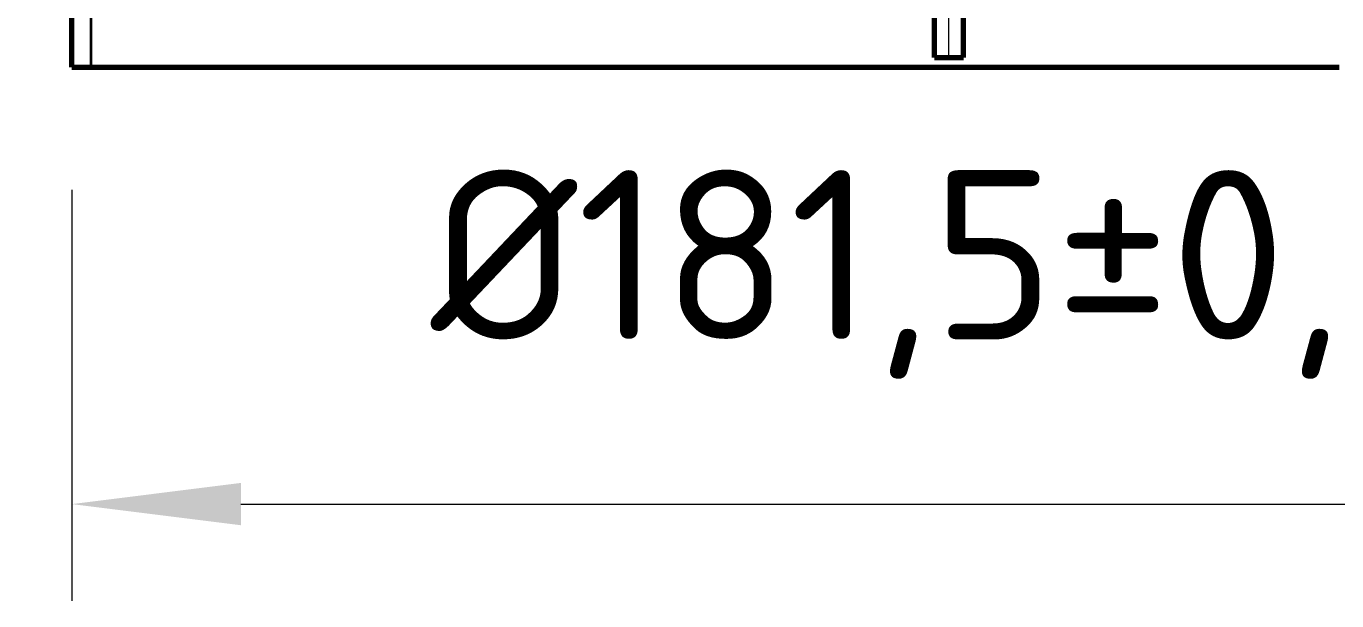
# Model space of a CAD drawing. Header units: millimetres. Extents: x 0 to 1554, y 0 to 420.
# Drawn here: x 108.08 to 135.2, y 177.71 to 189.59 of the extents above; entities that cross this region are included whole.
import ezdxf

# ---------------------------------------------------------------- set-up
doc = ezdxf.new("R2010")
doc.units = ezdxf.units.MM
doc.linetypes.add('IRAM-E-TRAZOS', pattern=[5, 4, -1])
doc.linetypes.add('IRAM-F-TRAZO-PUNTO', pattern=[20, 15, -2, 1, -2])
for name, color, linetype, lineweight in [('01-VISIBLE', 7, 'CONTINUOUS', 70), ('02-OCULTA', 4, 'IRAM-E-TRAZOS', 35), ('03-EJE', 1, 'IRAM-F-TRAZO-PUNTO', 18), ('04-COTA', 3, 'CONTINUOUS', 18)]:
    doc.layers.add(name, color=color, linetype=linetype, lineweight=lineweight)
doc.styles.add('ISO3098', font='isocpeur.ttf')
doc.dimstyles.new('FLAMA-IRAM', dxfattribs={"dimtxt": 3.5, "dimasz": 3.5, "dimexe": 2, "dimexo": 1.5, "dimgap": 1, "dimtad": 1, "dimdec": 1, "dimtxsty": 'ISO3098', "dimblk": 'IRAM_FLECHA', "dimblk1": 'IRAM_FLECHA', "dimblk2": 'IRAM_FLECHA', "dimcen": 2.5, "dimclrd": 256, "dimclre": 256, "dimclrt": 256, "dimazin": 3, "dimtfac": 1, "dimtmove": 0, "dimatfit": 3, "dimlwd": 18, "dimlwe": 18})

# ---------------------------------------------------------------- blocks, each defined once
blk = doc.blocks.new('IRAM_FLECHA')
blk.add_solid([(0, 0), (-1, 0.125), (-1, -0.125)])

msp = doc.modelspace()

# ---------------------------------------------------------------- linework, layer by layer
at = {"layer": '01-VISIBLE'}
for p, q in [((109.025, 188.75), (109.025, 285.162)), ((126.875, 188.95), (126.875, 284.962)), ((127.475, 188.95), (127.475, 284.962)), ((126.875, 188.95), (127.475, 188.95))]:
    msp.add_line(p, q, dxfattribs=at)
msp.add_lwpolyline([(109.025, 188.75), (109.116, 188.75), (109.207, 188.75), (109.297, 188.75), (109.388, 188.75), (109.479, 188.75), (109.57, 188.75), (109.66, 188.75), (109.751, 188.75), (109.842, 188.75), (109.933, 188.75), (110.023, 188.75), (110.114, 188.75), (110.205, 188.75), (110.296, 188.75), (110.386, 188.75), (110.477, 188.75), (110.568, 188.75), (110.659, 188.75), (110.749, 188.75), (110.84, 188.75), (110.931, 188.75), (111.022, 188.75), (111.112, 188.75), (111.203, 188.75), (111.294, 188.75), (111.385, 188.75), (111.475, 188.75), (111.566, 188.75), (111.657, 188.75), (111.748, 188.75), (111.838, 188.75), (111.929, 188.75), (112.02, 188.75), (112.111, 188.75), (112.201, 188.75), (112.292, 188.75), (112.383, 188.75), (112.474, 188.75), (112.564, 188.75), (112.655, 188.75), (112.746, 188.75), (112.837, 188.75), (112.927, 188.75), (113.018, 188.75), (113.109, 188.75), (113.2, 188.75), (113.29, 188.75), (113.381, 188.75), (113.472, 188.75), (113.563, 188.75), (113.653, 188.75), (113.744, 188.75), (113.835, 188.75), (113.926, 188.75), (114.016, 188.75), (114.107, 188.75), (114.198, 188.75), (114.289, 188.75), (114.379, 188.75), (114.47, 188.75), (114.561, 188.75), (114.652, 188.75), (114.742, 188.75), (114.833, 188.75), (114.924, 188.75), (115.015, 188.75), (115.105, 188.75), (115.196, 188.75), (115.287, 188.75), (115.378, 188.75), (115.468, 188.75), (115.559, 188.75), (115.65, 188.75), (115.741, 188.75), (115.831, 188.75), (115.922, 188.75), (116.013, 188.75), (116.104, 188.75), (116.194, 188.75), (116.285, 188.75), (116.376, 188.75), (116.467, 188.75), (116.557, 188.75), (116.648, 188.75), (116.739, 188.75), (116.83, 188.75), (116.92, 188.75), (117.011, 188.75), (117.102, 188.75), (117.192, 188.75), (117.283, 188.75), (117.374, 188.75), (117.465, 188.75), (117.556, 188.75), (117.646, 188.75), (117.737, 188.75), (117.828, 188.75), (117.919, 188.75), (118.009, 188.75), (118.1, 188.75), (118.191, 188.75), (118.282, 188.75), (118.372, 188.75), (118.463, 188.75), (118.554, 188.75), (118.645, 188.75), (118.735, 188.75), (118.826, 188.75), (118.917, 188.75), (119.008, 188.75), (119.098, 188.75), (119.189, 188.75), (119.28, 188.75), (119.371, 188.75), (119.461, 188.75), (119.552, 188.75), (119.643, 188.75), (119.734, 188.75), (119.824, 188.75), (119.915, 188.75), (120.006, 188.75), (120.097, 188.75), (120.187, 188.75), (120.278, 188.75), (120.369, 188.75), (120.46, 188.75), (120.55, 188.75), (120.641, 188.75), (120.732, 188.75), (120.823, 188.75), (120.913, 188.75), (121.004, 188.75), (121.095, 188.75), (121.186, 188.75), (121.276, 188.75), (121.367, 188.75), (121.458, 188.75), (121.549, 188.75), (121.639, 188.75), (121.73, 188.75), (121.821, 188.75), (121.912, 188.75), (122.002, 188.75), (122.093, 188.75), (122.184, 188.75), (122.275, 188.75), (122.365, 188.75), (122.456, 188.75), (122.547, 188.75), (122.638, 188.75), (122.728, 188.75), (122.819, 188.75), (122.91, 188.75), (123.001, 188.75), (123.091, 188.75), (123.182, 188.75), (123.273, 188.75), (123.364, 188.75), (123.454, 188.75), (123.545, 188.75), (123.636, 188.75), (123.727, 188.75), (123.817, 188.75), (123.908, 188.75), (123.999, 188.75), (124.09, 188.75), (124.18, 188.75), (124.271, 188.75), (124.362, 188.75), (124.453, 188.75), (124.543, 188.75), (124.634, 188.75), (124.725, 188.75), (124.816, 188.75), (124.906, 188.75), (124.997, 188.75), (125.088, 188.75), (125.179, 188.75), (125.269, 188.75), (125.36, 188.75), (125.451, 188.75), (125.542, 188.75), (125.632, 188.75), (125.723, 188.75), (125.814, 188.75), (125.905, 188.75), (125.995, 188.75), (126.086, 188.75), (126.177, 188.75), (126.268, 188.75), (126.358, 188.75), (126.449, 188.75), (126.54, 188.75), (126.631, 188.75), (126.721, 188.75), (126.812, 188.75), (126.903, 188.75), (126.994, 188.75), (127.084, 188.75), (127.175, 188.75), (127.266, 188.75), (127.357, 188.75), (127.447, 188.75), (127.538, 188.75), (127.629, 188.75), (127.72, 188.75), (127.81, 188.75), (127.901, 188.75), (127.992, 188.75), (128.083, 188.75), (128.173, 188.75), (128.264, 188.75), (128.355, 188.75), (128.446, 188.75), (128.536, 188.75), (128.627, 188.75), (128.718, 188.75), (128.809, 188.75), (128.899, 188.75), (128.99, 188.75), (129.081, 188.75), (129.172, 188.75), (129.262, 188.75), (129.353, 188.75), (129.444, 188.75), (129.535, 188.75), (129.625, 188.75), (129.716, 188.75), (129.807, 188.75), (129.898, 188.75), (129.988, 188.75), (130.079, 188.75), (130.17, 188.75), (130.261, 188.75), (130.351, 188.75), (130.442, 188.75), (130.533, 188.75), (130.624, 188.75), (130.714, 188.75), (130.805, 188.75), (130.896, 188.75), (130.987, 188.75), (131.077, 188.75), (131.168, 188.75), (131.259, 188.75), (131.35, 188.75), (131.44, 188.75), (131.531, 188.75), (131.622, 188.75), (131.713, 188.75), (131.803, 188.75), (131.894, 188.75), (131.985, 188.75), (132.076, 188.75), (132.166, 188.75), (132.257, 188.75), (132.348, 188.75), (132.439, 188.75), (132.529, 188.75), (132.62, 188.75), (132.711, 188.75), (132.802, 188.75), (132.892, 188.75), (132.983, 188.75), (133.074, 188.75), (133.165, 188.75), (133.255, 188.75), (133.346, 188.75), (133.437, 188.75), (133.528, 188.75), (133.618, 188.75), (133.709, 188.75), (133.8, 188.75), (133.891, 188.75), (133.981, 188.75), (134.072, 188.75), (134.163, 188.75), (134.254, 188.75), (134.344, 188.75), (134.435, 188.75), (134.526, 188.75), (134.617, 188.75), (134.707, 188.75), (134.798, 188.75), (134.889, 188.75), (134.98, 188.75), (135.07, 188.75), (135.161, 188.75), (135.252, 188.75)], dxfattribs=at)
at = {"layer": '02-OCULTA'}
for p, q in [((109.425, 188.75), (109.425, 285.162)), ((126.875, 188.95), (126.875, 191.702)), ((127.475, 188.95), (127.475, 191.702)), ((126.875, 188.95), (127.475, 188.95))]:
    msp.add_line(p, q, dxfattribs=at)
for points in [[(135.252, 188.75), (135.161, 188.75), (135.07, 188.75), (134.98, 188.75), (134.889, 188.75), (134.798, 188.75), (134.707, 188.75), (134.617, 188.75), (134.526, 188.75), (134.435, 188.75), (134.344, 188.75), (134.254, 188.75), (134.163, 188.75), (134.072, 188.75), (133.981, 188.75), (133.891, 188.75), (133.8, 188.75), (133.709, 188.75), (133.618, 188.75), (133.528, 188.75), (133.437, 188.75), (133.346, 188.75), (133.255, 188.75), (133.165, 188.75), (133.074, 188.75), (132.983, 188.75), (132.892, 188.75), (132.802, 188.75), (132.711, 188.75), (132.62, 188.75), (132.529, 188.75), (132.439, 188.75), (132.348, 188.75), (132.257, 188.75), (132.166, 188.75), (132.076, 188.75), (131.985, 188.75), (131.894, 188.75), (131.803, 188.75), (131.713, 188.75), (131.622, 188.75), (131.531, 188.75), (131.44, 188.75), (131.35, 188.75), (131.259, 188.75), (131.168, 188.75), (131.077, 188.75), (130.987, 188.75), (130.896, 188.75), (130.805, 188.75), (130.714, 188.75), (130.624, 188.75), (130.533, 188.75), (130.442, 188.75), (130.351, 188.75), (130.261, 188.75), (130.17, 188.75), (130.079, 188.75), (129.988, 188.75), (129.898, 188.75), (129.807, 188.75), (129.716, 188.75), (129.625, 188.75), (129.535, 188.75), (129.444, 188.75), (129.353, 188.75), (129.262, 188.75), (129.172, 188.75), (129.081, 188.75), (128.99, 188.75), (128.899, 188.75), (128.809, 188.75), (128.718, 188.75), (128.627, 188.75), (128.536, 188.75), (128.446, 188.75), (128.355, 188.75), (128.264, 188.75), (128.173, 188.75), (128.083, 188.75), (127.992, 188.75), (127.901, 188.75), (127.81, 188.75), (127.72, 188.75), (127.629, 188.75), (127.538, 188.75), (127.447, 188.75), (127.357, 188.75), (127.266, 188.75), (127.175, 188.75), (127.084, 188.75), (126.994, 188.75), (126.903, 188.75), (126.812, 188.75), (126.721, 188.75), (126.631, 188.75), (126.54, 188.75), (126.449, 188.75), (126.358, 188.75), (126.268, 188.75), (126.177, 188.75), (126.086, 188.75), (125.995, 188.75), (125.905, 188.75), (125.814, 188.75), (125.723, 188.75), (125.632, 188.75), (125.542, 188.75), (125.451, 188.75), (125.36, 188.75), (125.269, 188.75), (125.179, 188.75), (125.088, 188.75), (124.997, 188.75), (124.906, 188.75), (124.816, 188.75), (124.725, 188.75), (124.634, 188.75), (124.543, 188.75), (124.453, 188.75), (124.362, 188.75), (124.271, 188.75), (124.18, 188.75), (124.09, 188.75), (123.999, 188.75), (123.908, 188.75), (123.817, 188.75), (123.727, 188.75), (123.636, 188.75), (123.545, 188.75), (123.454, 188.75), (123.364, 188.75), (123.273, 188.75), (123.182, 188.75), (123.091, 188.75), (123.001, 188.75), (122.91, 188.75), (122.819, 188.75), (122.728, 188.75), (122.638, 188.75), (122.547, 188.75), (122.456, 188.75), (122.365, 188.75), (122.275, 188.75), (122.184, 188.75), (122.093, 188.75), (122.002, 188.75), (121.912, 188.75), (121.821, 188.75), (121.73, 188.75), (121.639, 188.75), (121.549, 188.75), (121.458, 188.75), (121.367, 188.75), (121.276, 188.75), (121.186, 188.75), (121.095, 188.75), (121.004, 188.75), (120.913, 188.75), (120.823, 188.75), (120.732, 188.75), (120.641, 188.75), (120.55, 188.75), (120.46, 188.75), (120.369, 188.75), (120.278, 188.75), (120.187, 188.75), (120.097, 188.75), (120.006, 188.75), (119.915, 188.75), (119.824, 188.75), (119.734, 188.75), (119.643, 188.75), (119.552, 188.75), (119.461, 188.75), (119.371, 188.75), (119.28, 188.75), (119.189, 188.75), (119.098, 188.75), (119.008, 188.75), (118.917, 188.75), (118.826, 188.75), (118.735, 188.75), (118.645, 188.75), (118.554, 188.75), (118.463, 188.75), (118.372, 188.75), (118.282, 188.75), (118.191, 188.75), (118.1, 188.75), (118.009, 188.75), (117.919, 188.75), (117.828, 188.75), (117.737, 188.75), (117.646, 188.75), (117.556, 188.75), (117.465, 188.75), (117.374, 188.75), (117.283, 188.75), (117.192, 188.75), (117.102, 188.75), (117.011, 188.75), (116.92, 188.75), (116.83, 188.75), (116.739, 188.75), (116.648, 188.75), (116.557, 188.75), (116.467, 188.75), (116.376, 188.75), (116.285, 188.75), (116.194, 188.75), (116.104, 188.75), (116.013, 188.75), (115.922, 188.75), (115.831, 188.75), (115.741, 188.75), (115.65, 188.75), (115.559, 188.75), (115.468, 188.75), (115.378, 188.75), (115.287, 188.75), (115.196, 188.75), (115.105, 188.75), (115.015, 188.75), (114.924, 188.75), (114.833, 188.75), (114.742, 188.75), (114.652, 188.75), (114.561, 188.75), (114.47, 188.75), (114.379, 188.75), (114.289, 188.75), (114.198, 188.75), (114.107, 188.75), (114.016, 188.75), (113.926, 188.75), (113.835, 188.75), (113.744, 188.75), (113.653, 188.75), (113.563, 188.75), (113.472, 188.75), (113.381, 188.75), (113.29, 188.75), (113.2, 188.75), (113.109, 188.75), (113.018, 188.75), (112.927, 188.75), (112.837, 188.75), (112.746, 188.75), (112.655, 188.75), (112.564, 188.75), (112.474, 188.75), (112.383, 188.75), (112.292, 188.75), (112.201, 188.75), (112.111, 188.75), (112.02, 188.75), (111.929, 188.75), (111.838, 188.75), (111.748, 188.75), (111.657, 188.75), (111.566, 188.75), (111.475, 188.75), (111.385, 188.75), (111.294, 188.75), (111.203, 188.75), (111.112, 188.75), (111.022, 188.75), (110.931, 188.75), (110.84, 188.75), (110.749, 188.75), (110.659, 188.75), (110.568, 188.75), (110.477, 188.75), (110.386, 188.75), (110.296, 188.75), (110.205, 188.75), (110.114, 188.75), (110.023, 188.75), (109.933, 188.75), (109.842, 188.75), (109.751, 188.75), (109.66, 188.75), (109.57, 188.75), (109.479, 188.75), (109.388, 188.75), (109.297, 188.75), (109.207, 188.75), (109.116, 188.75), (109.025, 188.75)], [(135.251, 188.75), (135.162, 188.75), (135.074, 188.75), (134.985, 188.75), (134.896, 188.75), (134.808, 188.75), (134.719, 188.75), (134.63, 188.75), (134.541, 188.75), (134.453, 188.75), (134.364, 188.75), (134.275, 188.75), (134.186, 188.75), (134.097, 188.75), (134.009, 188.75), (133.92, 188.75), (133.831, 188.75), (133.743, 188.75), (133.654, 188.75), (133.565, 188.75), (133.476, 188.75), (133.388, 188.75), (133.299, 188.75), (133.21, 188.75), (133.121, 188.75), (133.032, 188.75), (132.944, 188.75), (132.855, 188.75), (132.766, 188.75), (132.678, 188.75), (132.589, 188.75), (132.5, 188.75), (132.411, 188.75), (132.323, 188.75), (132.234, 188.75), (132.145, 188.75), (132.056, 188.75), (131.968, 188.75), (131.879, 188.75), (131.79, 188.75), (131.701, 188.75), (131.613, 188.75), (131.524, 188.75), (131.435, 188.75), (131.346, 188.75), (131.257, 188.75), (131.169, 188.75), (131.08, 188.75), (130.991, 188.75), (130.903, 188.75), (130.814, 188.75), (130.725, 188.75), (130.636, 188.75), (130.548, 188.75), (130.459, 188.75), (130.37, 188.75), (130.281, 188.75), (130.192, 188.75), (130.104, 188.75), (130.015, 188.75), (129.926, 188.75), (129.838, 188.75), (129.749, 188.75), (129.66, 188.75), (129.571, 188.75), (129.483, 188.75), (129.394, 188.75), (129.305, 188.75), (129.216, 188.75), (129.127, 188.75), (129.039, 188.75), (128.95, 188.75), (128.861, 188.75), (128.773, 188.75), (128.684, 188.75), (128.595, 188.75), (128.506, 188.75), (128.418, 188.75), (128.329, 188.75), (128.24, 188.75), (128.151, 188.75), (128.062, 188.75), (127.974, 188.75), (127.885, 188.75), (127.796, 188.75), (127.708, 188.75), (127.619, 188.75), (127.53, 188.75), (127.441, 188.75), (127.353, 188.75), (127.264, 188.75), (127.175, 188.75), (127.086, 188.75), (126.998, 188.75), (126.909, 188.75), (126.82, 188.75), (126.731, 188.75), (126.643, 188.75), (126.554, 188.75), (126.465, 188.75), (126.376, 188.75), (126.288, 188.75), (126.199, 188.75), (126.11, 188.75), (126.021, 188.75), (125.933, 188.75), (125.844, 188.75), (125.755, 188.75), (125.666, 188.75), (125.578, 188.75), (125.489, 188.75), (125.4, 188.75), (125.311, 188.75), (125.223, 188.75), (125.134, 188.75), (125.045, 188.75), (124.956, 188.75), (124.868, 188.75), (124.779, 188.75), (124.69, 188.75), (124.601, 188.75), (124.513, 188.75), (124.424, 188.75), (124.335, 188.75), (124.246, 188.75), (124.158, 188.75), (124.069, 188.75), (123.98, 188.75), (123.891, 188.75), (123.803, 188.75), (123.714, 188.75), (123.625, 188.75), (123.536, 188.75), (123.448, 188.75), (123.359, 188.75), (123.27, 188.75), (123.181, 188.75), (123.093, 188.75), (123.004, 188.75), (122.915, 188.75), (122.826, 188.75), (122.738, 188.75), (122.649, 188.75), (122.56, 188.75), (122.471, 188.75), (122.383, 188.75), (122.294, 188.75), (122.205, 188.75), (122.116, 188.75), (122.028, 188.75), (121.939, 188.75), (121.85, 188.75), (121.761, 188.75), (121.673, 188.75), (121.584, 188.75), (121.495, 188.75), (121.406, 188.75), (121.318, 188.75), (121.229, 188.75), (121.14, 188.75), (121.051, 188.75), (120.963, 188.75), (120.874, 188.75), (120.785, 188.75), (120.696, 188.75), (120.608, 188.75), (120.519, 188.75), (120.43, 188.75), (120.341, 188.75), (120.253, 188.75), (120.164, 188.75), (120.075, 188.75), (119.986, 188.75), (119.898, 188.75), (119.809, 188.75), (119.72, 188.75), (119.631, 188.75), (119.543, 188.75), (119.454, 188.75), (119.365, 188.75), (119.276, 188.75), (119.188, 188.75), (119.099, 188.75), (119.01, 188.75), (118.921, 188.75), (118.833, 188.75), (118.744, 188.75), (118.655, 188.75), (118.566, 188.75), (118.478, 188.75), (118.389, 188.75), (118.3, 188.75), (118.211, 188.75), (118.123, 188.75), (118.034, 188.75), (117.945, 188.75), (117.856, 188.75), (117.768, 188.75), (117.679, 188.75), (117.59, 188.75), (117.501, 188.75), (117.413, 188.75), (117.324, 188.75), (117.235, 188.75), (117.146, 188.75), (117.058, 188.75), (116.969, 188.75), (116.88, 188.75), (116.791, 188.75), (116.703, 188.75), (116.614, 188.75), (116.525, 188.75), (116.436, 188.75), (116.348, 188.75), (116.259, 188.75), (116.17, 188.75), (116.081, 188.75), (115.993, 188.75), (115.904, 188.75), (115.815, 188.75), (115.726, 188.75), (115.638, 188.75), (115.549, 188.75), (115.46, 188.75), (115.371, 188.75), (115.283, 188.75), (115.194, 188.75), (115.105, 188.75), (115.016, 188.75), (114.928, 188.75), (114.839, 188.75), (114.75, 188.75), (114.661, 188.75), (114.573, 188.75), (114.484, 188.75), (114.395, 188.75), (114.306, 188.75), (114.218, 188.75), (114.129, 188.75), (114.04, 188.75), (113.951, 188.75), (113.863, 188.75), (113.774, 188.75), (113.685, 188.75), (113.596, 188.75), (113.508, 188.75), (113.419, 188.75), (113.33, 188.75), (113.241, 188.75), (113.153, 188.75), (113.064, 188.75), (112.975, 188.75), (112.886, 188.75), (112.798, 188.75), (112.709, 188.75), (112.62, 188.75), (112.531, 188.75), (112.443, 188.75), (112.354, 188.75), (112.265, 188.75), (112.176, 188.75), (112.088, 188.75), (111.999, 188.75), (111.91, 188.75), (111.821, 188.75), (111.733, 188.75), (111.644, 188.75), (111.555, 188.75), (111.466, 188.75), (111.378, 188.75), (111.289, 188.75), (111.2, 188.75), (111.111, 188.75), (111.023, 188.75), (110.934, 188.75), (110.845, 188.75), (110.756, 188.75), (110.668, 188.75), (110.579, 188.75), (110.49, 188.75), (110.401, 188.75), (110.312, 188.75), (110.224, 188.75), (110.135, 188.75), (110.046, 188.75), (109.958, 188.75), (109.869, 188.75), (109.78, 188.75), (109.691, 188.75), (109.603, 188.75), (109.514, 188.75), (109.425, 188.75)], [(109.425, 188.75), (109.514, 188.75), (109.603, 188.75), (109.691, 188.75), (109.78, 188.75), (109.869, 188.75), (109.958, 188.75), (110.046, 188.75), (110.135, 188.75), (110.224, 188.75), (110.312, 188.75), (110.401, 188.75), (110.49, 188.75), (110.579, 188.75), (110.668, 188.75), (110.756, 188.75), (110.845, 188.75), (110.934, 188.75), (111.023, 188.75), (111.111, 188.75), (111.2, 188.75), (111.289, 188.75), (111.378, 188.75), (111.466, 188.75), (111.555, 188.75), (111.644, 188.75), (111.733, 188.75), (111.821, 188.75), (111.91, 188.75), (111.999, 188.75), (112.088, 188.75), (112.176, 188.75), (112.265, 188.75), (112.354, 188.75), (112.443, 188.75), (112.531, 188.75), (112.62, 188.75), (112.709, 188.75), (112.798, 188.75), (112.886, 188.75), (112.975, 188.75), (113.064, 188.75), (113.153, 188.75), (113.241, 188.75), (113.33, 188.75), (113.419, 188.75), (113.508, 188.75), (113.596, 188.75), (113.685, 188.75), (113.774, 188.75), (113.863, 188.75), (113.951, 188.75), (114.04, 188.75), (114.129, 188.75), (114.218, 188.75), (114.306, 188.75), (114.395, 188.75), (114.484, 188.75), (114.573, 188.75), (114.661, 188.75), (114.75, 188.75), (114.839, 188.75), (114.928, 188.75), (115.016, 188.75), (115.105, 188.75), (115.194, 188.75), (115.283, 188.75), (115.371, 188.75), (115.46, 188.75), (115.549, 188.75), (115.638, 188.75), (115.726, 188.75), (115.815, 188.75), (115.904, 188.75), (115.993, 188.75), (116.081, 188.75), (116.17, 188.75), (116.259, 188.75), (116.348, 188.75), (116.436, 188.75), (116.525, 188.75), (116.614, 188.75), (116.703, 188.75), (116.791, 188.75), (116.88, 188.75), (116.969, 188.75), (117.058, 188.75), (117.146, 188.75), (117.235, 188.75), (117.324, 188.75), (117.413, 188.75), (117.501, 188.75), (117.59, 188.75), (117.679, 188.75), (117.768, 188.75), (117.856, 188.75), (117.945, 188.75), (118.034, 188.75), (118.123, 188.75), (118.211, 188.75), (118.3, 188.75), (118.389, 188.75), (118.478, 188.75), (118.566, 188.75), (118.655, 188.75), (118.744, 188.75), (118.833, 188.75), (118.921, 188.75), (119.01, 188.75), (119.099, 188.75), (119.188, 188.75), (119.276, 188.75), (119.365, 188.75), (119.454, 188.75), (119.543, 188.75), (119.631, 188.75), (119.72, 188.75), (119.809, 188.75), (119.898, 188.75), (119.986, 188.75), (120.075, 188.75), (120.164, 188.75), (120.253, 188.75), (120.341, 188.75), (120.43, 188.75), (120.519, 188.75), (120.608, 188.75), (120.696, 188.75), (120.785, 188.75), (120.874, 188.75), (120.963, 188.75), (121.051, 188.75), (121.14, 188.75), (121.229, 188.75), (121.318, 188.75), (121.406, 188.75), (121.495, 188.75), (121.584, 188.75), (121.673, 188.75), (121.761, 188.75), (121.85, 188.75), (121.939, 188.75), (122.028, 188.75), (122.116, 188.75), (122.205, 188.75), (122.294, 188.75), (122.383, 188.75), (122.471, 188.75), (122.56, 188.75), (122.649, 188.75), (122.738, 188.75), (122.826, 188.75), (122.915, 188.75), (123.004, 188.75), (123.093, 188.75), (123.181, 188.75), (123.27, 188.75), (123.359, 188.75), (123.448, 188.75), (123.536, 188.75), (123.625, 188.75), (123.714, 188.75), (123.803, 188.75), (123.891, 188.75), (123.98, 188.75), (124.069, 188.75), (124.158, 188.75), (124.246, 188.75), (124.335, 188.75), (124.424, 188.75), (124.513, 188.75), (124.601, 188.75), (124.69, 188.75), (124.779, 188.75), (124.868, 188.75), (124.956, 188.75), (125.045, 188.75), (125.134, 188.75), (125.223, 188.75), (125.311, 188.75), (125.4, 188.75), (125.489, 188.75), (125.578, 188.75), (125.666, 188.75), (125.755, 188.75), (125.844, 188.75), (125.933, 188.75), (126.021, 188.75), (126.11, 188.75), (126.199, 188.75), (126.288, 188.75), (126.376, 188.75), (126.465, 188.75), (126.554, 188.75), (126.643, 188.75), (126.731, 188.75), (126.82, 188.75), (126.909, 188.75), (126.998, 188.75), (127.086, 188.75), (127.175, 188.75), (127.264, 188.75), (127.353, 188.75), (127.441, 188.75), (127.53, 188.75), (127.619, 188.75), (127.708, 188.75), (127.796, 188.75), (127.885, 188.75), (127.974, 188.75), (128.062, 188.75), (128.151, 188.75), (128.24, 188.75), (128.329, 188.75), (128.418, 188.75), (128.506, 188.75), (128.595, 188.75), (128.684, 188.75), (128.773, 188.75), (128.861, 188.75), (128.95, 188.75), (129.039, 188.75), (129.127, 188.75), (129.216, 188.75), (129.305, 188.75), (129.394, 188.75), (129.483, 188.75), (129.571, 188.75), (129.66, 188.75), (129.749, 188.75), (129.838, 188.75), (129.926, 188.75), (130.015, 188.75), (130.104, 188.75), (130.192, 188.75), (130.281, 188.75), (130.37, 188.75), (130.459, 188.75), (130.548, 188.75), (130.636, 188.75), (130.725, 188.75), (130.814, 188.75), (130.903, 188.75), (130.991, 188.75), (131.08, 188.75), (131.169, 188.75), (131.257, 188.75), (131.346, 188.75), (131.435, 188.75), (131.524, 188.75), (131.613, 188.75), (131.701, 188.75), (131.79, 188.75), (131.879, 188.75), (131.968, 188.75), (132.056, 188.75), (132.145, 188.75), (132.234, 188.75), (132.323, 188.75), (132.411, 188.75), (132.5, 188.75), (132.589, 188.75), (132.678, 188.75), (132.766, 188.75), (132.855, 188.75), (132.944, 188.75), (133.032, 188.75), (133.121, 188.75), (133.21, 188.75), (133.299, 188.75), (133.388, 188.75), (133.476, 188.75), (133.565, 188.75), (133.654, 188.75), (133.743, 188.75), (133.831, 188.75), (133.92, 188.75), (134.009, 188.75), (134.097, 188.75), (134.186, 188.75), (134.275, 188.75), (134.364, 188.75), (134.453, 188.75), (134.541, 188.75), (134.63, 188.75), (134.719, 188.75), (134.808, 188.75), (134.896, 188.75), (134.985, 188.75), (135.074, 188.75), (135.162, 188.75), (135.251, 188.75)]]:
    msp.add_lwpolyline(points, dxfattribs=at)
at = {"layer": '03-EJE'}
msp.add_line((127.175, 188.91), (127.175, 302.05), dxfattribs=at)

# ---------------------------------------------------------------- dimensions: what is measured, and where the dimension line sits
at = {"layer": '04-COTA'}
msp.add_linear_dim(base=(73.025, 188.75), p1=(109.025, 188.75), p2=(123.495, 301.25), angle=90, text='<>±0,8', dimstyle='FLAMA-IRAM', override={"dimlfac": 5}, dxfattribs=at).render()
msp.add_linear_dim(base=(109.025, 179.71), p1=(109.025, 187.71), p2=(145.325, 187.71), text='%%c<>±0,5', dimstyle='FLAMA-IRAM', override={"dimlfac": 5}, dxfattribs=at).render()

doc.saveas('drawing.dxf')
